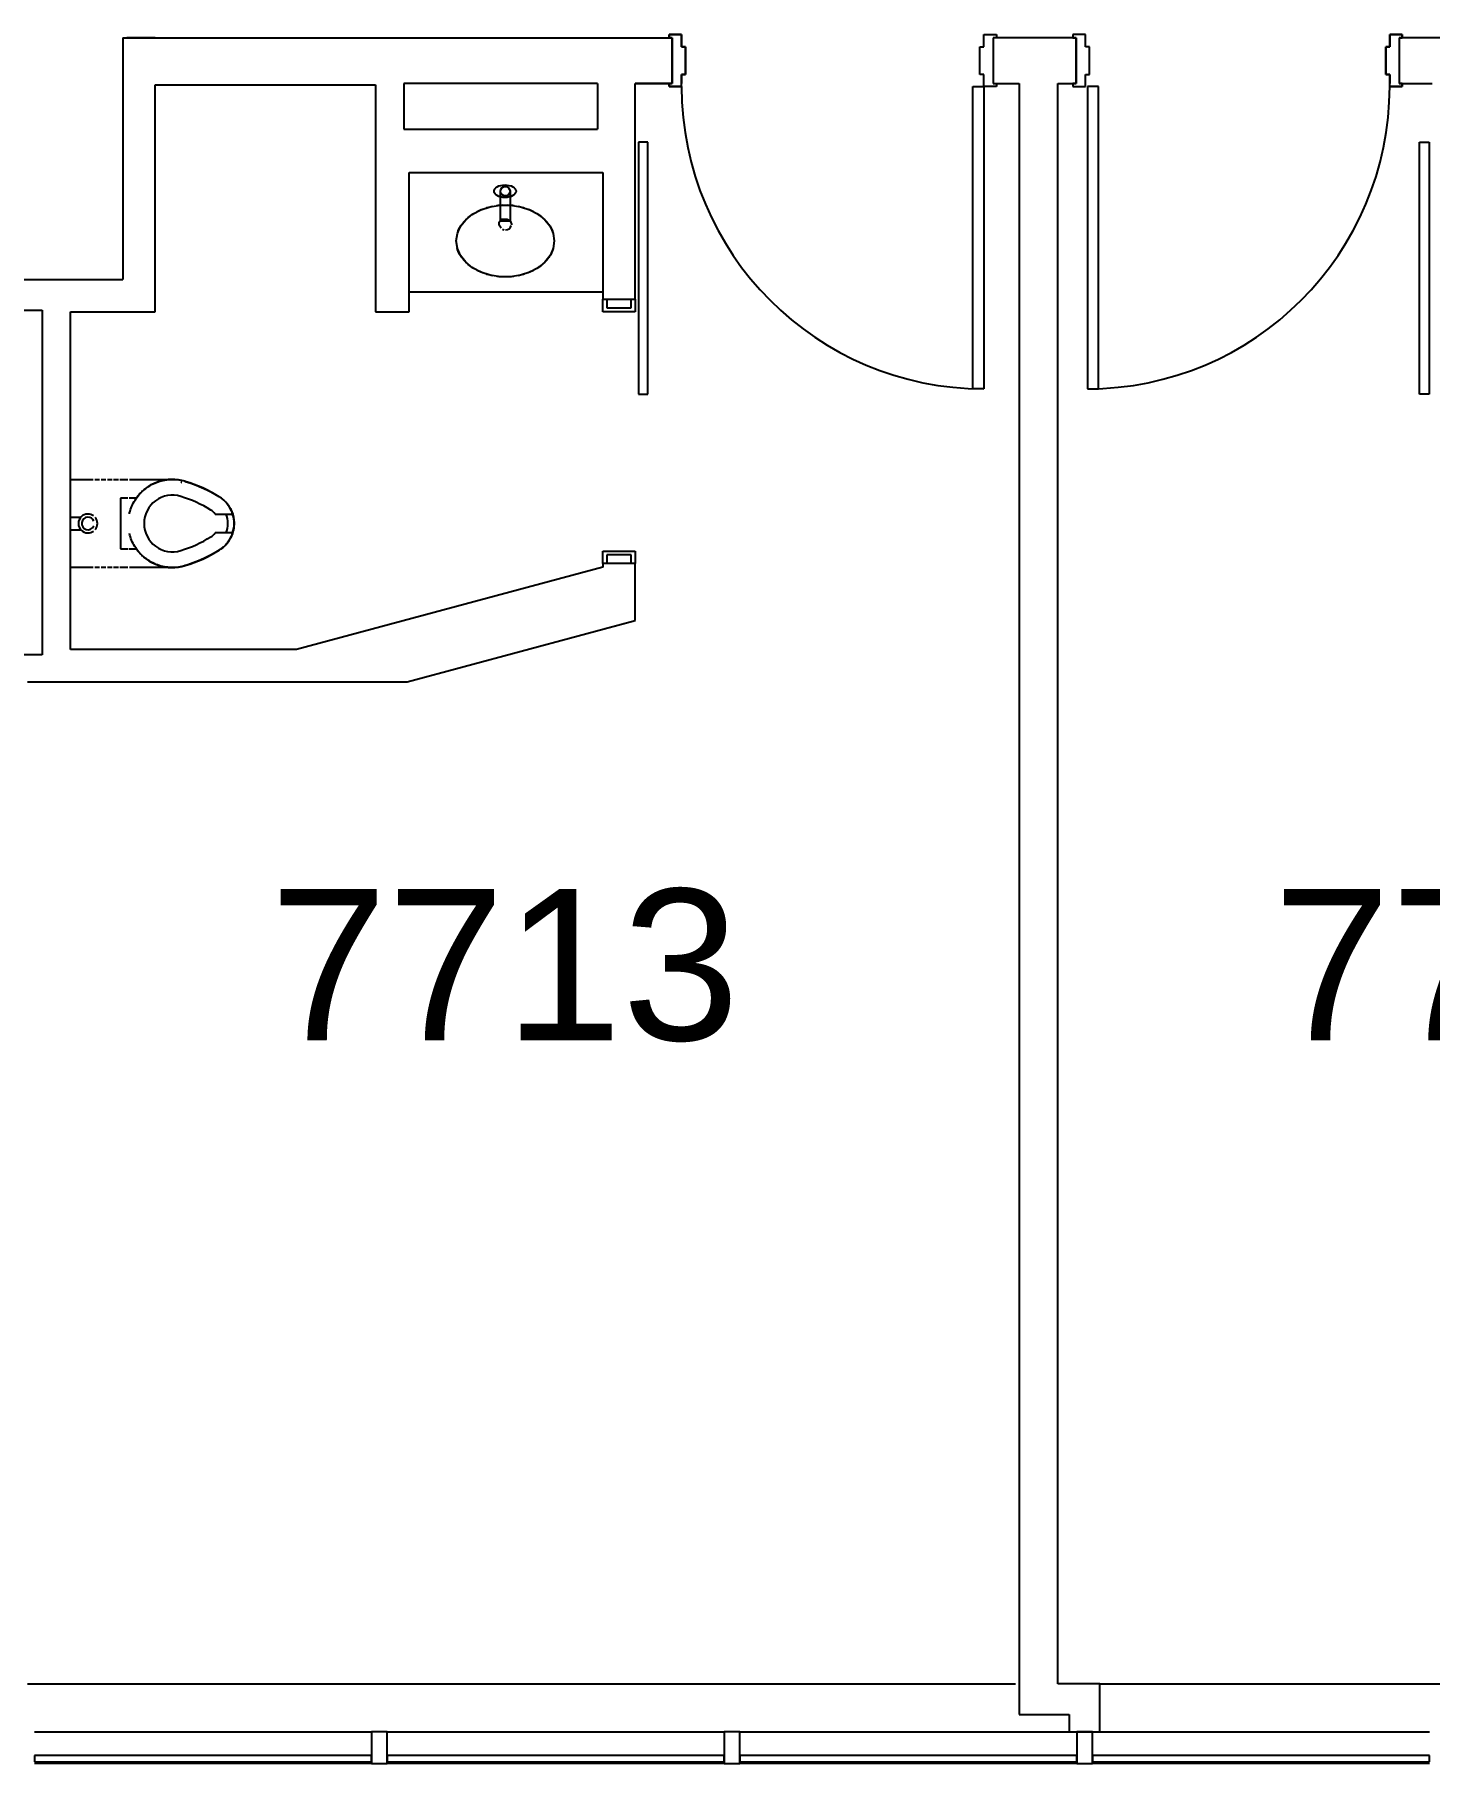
# Model space of a CAD drawing. Header units: inches. Extents: x -59 to 5673, y -29 to 4299.
# Drawn here: x 1218.7 to 1440.2, y 3093.1 to 3367.6 of the extents above; entities that cross this region are included whole.
import ezdxf

# ---------------------------------------------------------------- set-up
doc = ezdxf.new("R2010")
doc.units = ezdxf.units.IN
doc.header["$LTSCALE"] = 96
doc.header["$MEASUREMENT"] = 0
for name, color, linetype in [('A-ANNO-ROOM', 4, 'Continuous'), ('A-DOOR', 2, 'Continuous'), ('A-FLOR-CASE', 3, 'Continuous'), ('A-FLOR-PFIX', 2, 'Continuous'), ('A-GLAZ', 2, 'Continuous'), ('A-WALL-FULL', 6, 'Continuous')]:
    doc.layers.add(name, color=color, linetype=linetype)
doc.styles.add('ARIAL', font='arial.ttf')

msp = doc.modelspace()

# ---------------------------------------------------------------- linework, layer by layer
at = {"layer": 'A-DOOR'}
for p, q in [((1319.45, 3367.58), (1319.45, 3367.08)), ((1321.45, 3367.58), (1319.45, 3367.58)), ((1319.45, 3367.58), (1321.45, 3367.58)), ((1319.45, 3367.08), (1319.45, 3367.58)), ((1319.45, 3367.08), (1319.95, 3367.08)), ((1319.95, 3367.08), (1319.45, 3367.08)), ((1319.95, 3367.08), (1319.95, 3359.83)), ((1319.95, 3359.83), (1319.95, 3367.08)), ((1321.45, 3365.64), (1321.45, 3367.58)), ((1321.45, 3367.58), (1321.45, 3365.64)), ((1322.08, 3365.64), (1321.45, 3365.64)), ((1321.45, 3365.64), (1322.08, 3365.64)), ((1322.08, 3361.26), (1322.08, 3365.64)), ((1322.08, 3365.64), (1322.08, 3361.26)), ((1368.83, 3365.64), (1369.45, 3365.64)), ((1368.83, 3361.26), (1368.83, 3365.64)), ((1368.83, 3365.64), (1369.45, 3365.64)), ((1368.83, 3361.26), (1368.83, 3365.64)), ((1369.45, 3367.58), (1371.45, 3367.58)), ((1369.45, 3365.64), (1369.45, 3367.58)), ((1369.45, 3367.58), (1371.45, 3367.58)), ((1369.45, 3365.64), (1369.45, 3367.58)), ((1370.95, 3367.08), (1370.95, 3359.83)), ((1371.45, 3367.08), (1370.95, 3367.08)), ((1371.45, 3367.58), (1371.45, 3367.08)), ((1371.45, 3367.58), (1371.45, 3367.08)), ((1383.58, 3367.58), (1383.58, 3367.08)), ((1385.58, 3367.58), (1383.58, 3367.58)), ((1383.58, 3367.58), (1383.58, 3367.08)), ((1385.58, 3367.58), (1383.58, 3367.58)), ((1383.58, 3367.08), (1384.08, 3367.08)), ((1384.08, 3367.08), (1384.08, 3359.83)), ((1385.58, 3365.64), (1385.58, 3367.58)), ((1385.58, 3365.64), (1385.58, 3367.58)), ((1386.2, 3365.64), (1385.58, 3365.64)), ((1386.2, 3365.64), (1385.58, 3365.64)), ((1386.2, 3361.26), (1386.2, 3365.64)), ((1386.2, 3361.26), (1386.2, 3365.64)), ((1433.27, 3365.64), (1433.89, 3365.64)), ((1433.27, 3361.26), (1433.27, 3365.64)), ((1433.89, 3365.64), (1433.27, 3365.64)), ((1433.27, 3365.64), (1433.27, 3361.26)), ((1433.89, 3367.58), (1435.89, 3367.58)), ((1433.89, 3365.64), (1433.89, 3367.58)), ((1435.89, 3367.58), (1433.89, 3367.58)), ((1433.89, 3367.58), (1433.89, 3365.64)), ((1435.39, 3367.08), (1435.39, 3359.83)), ((1435.89, 3367.08), (1435.39, 3367.08)), ((1435.39, 3367.08), (1435.89, 3367.08)), ((1435.89, 3367.58), (1435.89, 3367.08)), ((1435.89, 3367.08), (1435.89, 3367.58)), ((1321.45, 3361.26), (1322.08, 3361.26)), ((1321.45, 3359.83), (1321.45, 3361.26)), ((1321.45, 3359.33), (1321.45, 3361.26)), ((1321.45, 3361.26), (1321.45, 3359.83)), ((1322.08, 3361.26), (1321.45, 3361.26)), ((1369.45, 3361.26), (1368.83, 3361.26)), ((1369.45, 3361.26), (1368.83, 3361.26)), ((1369.45, 3359.83), (1369.45, 3361.26)), ((1369.45, 3359.33), (1369.45, 3361.26)), ((1369.45, 3359.83), (1369.45, 3361.26)), ((1385.58, 3361.26), (1386.2, 3361.26)), ((1385.58, 3359.83), (1385.58, 3361.26)), ((1385.58, 3359.33), (1385.58, 3361.26)), ((1385.58, 3359.83), (1385.58, 3361.26)), ((1385.58, 3361.26), (1386.2, 3361.26)), ((1433.89, 3361.26), (1433.27, 3361.26)), ((1433.27, 3361.26), (1433.89, 3361.26)), ((1433.89, 3359.83), (1433.89, 3361.26)), ((1433.89, 3359.33), (1433.89, 3361.26)), ((1433.89, 3361.26), (1433.89, 3359.83)), ((1319.45, 3359.83), (1319.45, 3359.33)), ((1319.95, 3359.83), (1319.45, 3359.83)), ((1319.45, 3359.83), (1319.95, 3359.83)), ((1319.45, 3359.33), (1319.45, 3359.83)), ((1319.45, 3359.33), (1321.45, 3359.33)), ((1321.45, 3359.33), (1319.45, 3359.33)), ((1321.45, 3359.33), (1321.45, 3359.83)), ((1367.7, 3359.33), (1369.45, 3359.33)), ((1367.7, 3311.33), (1367.7, 3359.33)), ((1369.45, 3359.33), (1369.45, 3359.83)), ((1369.45, 3359.33), (1369.45, 3311.33)), ((1371.45, 3359.33), (1369.45, 3359.33)), ((1371.45, 3359.33), (1369.45, 3359.33)), ((1370.95, 3359.83), (1371.45, 3359.83)), ((1371.45, 3359.83), (1371.45, 3359.33)), ((1371.45, 3359.83), (1371.45, 3359.33)), ((1383.58, 3359.83), (1383.58, 3359.33)), ((1384.08, 3359.83), (1383.58, 3359.83)), ((1383.58, 3359.83), (1383.58, 3359.33)), ((1383.58, 3359.33), (1385.58, 3359.33)), ((1383.58, 3359.33), (1385.58, 3359.33)), ((1385.58, 3359.33), (1385.58, 3359.83)), ((1387.64, 3359.33), (1385.89, 3359.33)), ((1385.89, 3359.33), (1385.89, 3311.33)), ((1387.64, 3311.33), (1387.64, 3359.33)), ((1433.89, 3359.33), (1433.89, 3359.83)), ((1435.89, 3359.33), (1433.89, 3359.33)), ((1433.89, 3359.33), (1435.89, 3359.33)), ((1435.39, 3359.83), (1435.89, 3359.83)), ((1435.89, 3359.83), (1435.39, 3359.83)), ((1435.89, 3359.83), (1435.89, 3359.33)), ((1435.89, 3359.33), (1435.89, 3359.83)), ((1316.08, 3350.49), (1314.58, 3350.49)), ((1314.58, 3350.49), (1314.58, 3310.49)), ((1316.08, 3310.49), (1316.08, 3350.49)), ((1438.64, 3350.49), (1440.14, 3350.49)), ((1438.64, 3310.49), (1438.64, 3350.49)), ((1440.14, 3350.49), (1440.14, 3310.49)), ((1308.95, 3325.58), (1309.58, 3325.58)), ((1308.95, 3323.58), (1308.95, 3325.58)), ((1309.58, 3325.58), (1309.58, 3324.2)), ((1309.58, 3324.2), (1313.45, 3324.2)), ((1313.45, 3325.58), (1314.08, 3325.58)), ((1313.45, 3324.2), (1313.45, 3325.58)), ((1314.08, 3325.58), (1314.08, 3323.58)), ((1314.08, 3323.58), (1308.95, 3323.58)), ((1314.58, 3310.49), (1316.08, 3310.49)), ((1369.45, 3311.33), (1367.7, 3311.33)), ((1385.89, 3311.33), (1387.64, 3311.33)), ((1440.14, 3310.49), (1438.64, 3310.49)), ((1308.95, 3285.58), (1314.08, 3285.58)), ((1308.95, 3283.58), (1308.95, 3285.58)), ((1309.58, 3283.58), (1308.95, 3283.58)), ((1309.58, 3284.95), (1309.58, 3283.58)), ((1313.45, 3284.95), (1309.58, 3284.95)), ((1313.45, 3283.58), (1313.45, 3284.95)), ((1314.08, 3283.58), (1313.45, 3283.58)), ((1314.08, 3285.58), (1314.08, 3283.58))]:
    msp.add_line(p, q, dxfattribs=at)
for centre, start, end in [((1369.45, 3359.33), 180, 270), ((1369.45, 3359.33), 180, 270), ((1385.89, 3359.33), 270, 0), ((1385.89, 3359.33), 270, 0)]:
    msp.add_arc(centre, 48, start, end, dxfattribs=at)
at = {"layer": 'A-FLOR-CASE'}
msp.add_line((1308.95, 3326.7), (1278.2, 3326.7), dxfattribs=at)
at = {"layer": 'A-FLOR-PFIX'}
for p, q in [((1292.7, 3337.96), (1292.7, 3342.71)), ((1294.2, 3342.71), (1294.2, 3337.96)), ((1286.34, 3337.14), (1287.16, 3338.17)), ((1287.16, 3338.17), (1288.24, 3339.06)), ((1288.24, 3339.06), (1289.56, 3339.76)), ((1289.56, 3339.76), (1291.05, 3340.25)), ((1291.05, 3340.25), (1292.64, 3340.5)), ((1292.49, 3337.79), (1292.67, 3338.13)), ((1292.64, 3340.5), (1294.26, 3340.5)), ((1292.67, 3338.13), (1292.85, 3338.27)), ((1294.2, 3337.96), (1292.7, 3337.96)), ((1292.85, 3338.27), (1293.76, 3338.26)), ((1293.76, 3338.26), (1294.29, 3337.9)), ((1294.26, 3340.5), (1295.86, 3340.25)), ((1295.86, 3340.25), (1297.34, 3339.76)), ((1297.34, 3339.76), (1298.66, 3339.06)), ((1298.66, 3339.06), (1299.75, 3338.17)), ((1299.75, 3338.17), (1300.56, 3337.14)), ((1285.67, 3334.81), (1285.84, 3336)), ((1285.84, 3336), (1286.34, 3337.14)), ((1292.49, 3337.31), (1292.49, 3337.79)), ((1292.78, 3336.82), (1292.49, 3337.31)), ((1294.29, 3337.9), (1294.44, 3337.5)), ((1294.44, 3337.5), (1294.43, 3337.35)), ((1300.56, 3337.14), (1301.06, 3336)), ((1301.06, 3336), (1301.23, 3334.81)), ((1285.84, 3333.62), (1285.67, 3334.81)), ((1285.9, 3333.44), (1285.82, 3333.69)), ((1286.34, 3332.48), (1285.84, 3333.62)), ((1287.16, 3331.45), (1286.34, 3332.48)), ((1300.56, 3332.48), (1299.75, 3331.45)), ((1301.06, 3333.62), (1300.56, 3332.48)), ((1301.08, 3333.69), (1301.01, 3333.44)), ((1301.23, 3334.81), (1301.06, 3333.62)), ((1288.24, 3330.56), (1287.16, 3331.45)), ((1289.56, 3329.86), (1288.24, 3330.56)), ((1291.05, 3329.37), (1289.56, 3329.86)), ((1297.34, 3329.86), (1295.86, 3329.37)), ((1298.66, 3330.56), (1297.34, 3329.86)), ((1299.75, 3331.45), (1298.66, 3330.56)), ((1292.64, 3329.12), (1291.05, 3329.37)), ((1294.26, 3329.12), (1292.64, 3329.12)), ((1295.86, 3329.37), (1294.26, 3329.12)), ((1224.39, 3296.95), (1228.02, 3296.95)), ((1228.26, 3296.95), (1229.02, 3296.95)), ((1229.26, 3296.95), (1230.02, 3296.95)), ((1230.26, 3296.95), (1231.02, 3296.95)), ((1231.26, 3296.95), (1232.02, 3296.95)), ((1232.26, 3296.95), (1233.52, 3296.95)), ((1233.76, 3296.95), (1240.59, 3296.95)), ((1238.86, 3296.73), (1239.13, 3296.8)), ((1239.13, 3296.8), (1239.4, 3296.85)), ((1239.4, 3296.85), (1239.68, 3296.89)), ((1239.68, 3296.89), (1239.96, 3296.92)), ((1239.96, 3296.92), (1240.24, 3296.94)), ((1240.24, 3296.94), (1240.52, 3296.95)), ((1240.52, 3296.95), (1240.8, 3296.95)), ((1240.8, 3296.95), (1241.08, 3296.93)), ((1241.08, 3296.93), (1241.36, 3296.91)), ((1241.36, 3296.91), (1241.63, 3296.87)), ((1241.63, 3296.87), (1241.91, 3296.83)), ((1241.91, 3296.83), (1242.18, 3296.77)), ((1242.18, 3296.77), (1242.45, 3296.7)), ((1234.81, 3293.9), (1234.98, 3294.13)), ((1234.98, 3294.13), (1235.15, 3294.35)), ((1235.15, 3294.35), (1235.33, 3294.57)), ((1235.33, 3294.57), (1235.52, 3294.77)), ((1235.52, 3294.77), (1235.72, 3294.97)), ((1235.72, 3294.97), (1235.92, 3295.16)), ((1235.92, 3295.16), (1236.13, 3295.35)), ((1236.13, 3295.35), (1236.35, 3295.52)), ((1236.35, 3295.52), (1236.58, 3295.69)), ((1236.58, 3295.69), (1236.81, 3295.84)), ((1236.81, 3295.84), (1237.05, 3295.99)), ((1237.05, 3295.99), (1237.29, 3296.13)), ((1237.29, 3296.13), (1237.54, 3296.25)), ((1237.54, 3296.25), (1237.8, 3296.37)), ((1237.8, 3296.37), (1238.06, 3296.48)), ((1238.06, 3296.48), (1238.32, 3296.57)), ((1238.32, 3296.57), (1238.59, 3296.66)), ((1238.59, 3296.66), (1238.86, 3296.73)), ((1242.45, 3296.7), (1242.64, 3296.64)), ((1242.64, 3296.64), (1243.52, 3296.36)), ((1243.52, 3296.36), (1244.38, 3296.04)), ((1244.38, 3296.04), (1245.23, 3295.68)), ((1245.23, 3295.68), (1246.06, 3295.29)), ((1246.06, 3295.29), (1246.88, 3294.87)), ((1246.88, 3294.87), (1247.68, 3294.41)), ((1247.68, 3294.41), (1248.03, 3294.2)), ((1248.03, 3294.2), (1248.19, 3294.09)), ((1248.19, 3294.09), (1248.36, 3293.98)), ((1233.53, 3293.95), (1232.34, 3293.95)), ((1232.34, 3293.95), (1232.34, 3285.95)), ((1234.85, 3293.95), (1233.74, 3293.95)), ((1233.76, 3291.48), (1233.79, 3291.62)), ((1233.79, 3291.62), (1233.86, 3291.89)), ((1233.86, 3291.89), (1233.95, 3292.15)), ((1233.95, 3292.15), (1234.04, 3292.42)), ((1234.04, 3292.42), (1234.14, 3292.68)), ((1234.14, 3292.68), (1234.26, 3292.93)), ((1234.26, 3292.93), (1234.38, 3293.18)), ((1234.38, 3293.18), (1234.52, 3293.43)), ((1234.52, 3293.43), (1234.66, 3293.67)), ((1234.66, 3293.67), (1234.81, 3293.9)), ((1247.39, 3291.45), (1250.16, 3291.45)), ((1248.36, 3293.98), (1248.51, 3293.85)), ((1248.51, 3293.85), (1248.67, 3293.73)), ((1248.67, 3293.73), (1248.82, 3293.59)), ((1248.82, 3293.59), (1248.96, 3293.45)), ((1248.96, 3293.45), (1249.1, 3293.31)), ((1249.1, 3293.31), (1249.23, 3293.16)), ((1249.23, 3293.16), (1249.35, 3293)), ((1249.35, 3293), (1249.47, 3292.84)), ((1249.47, 3292.84), (1249.58, 3292.67)), ((1249.58, 3292.67), (1249.69, 3292.5)), ((1249.69, 3292.5), (1249.79, 3292.33)), ((1249.79, 3292.33), (1249.88, 3292.15)), ((1249.88, 3292.15), (1249.96, 3291.97)), ((1249.96, 3291.97), (1250.04, 3291.79)), ((1250.04, 3291.79), (1250.11, 3291.6)), ((1250.11, 3291.6), (1250.17, 3291.41)), ((1250.17, 3291.41), (1250.23, 3291.22)), ((1224.39, 3290.95), (1226.05, 3290.95)), ((1224.39, 3288.95), (1226.05, 3288.95)), ((1250.2, 3288.57), (1250.14, 3288.38)), ((1250.25, 3288.76), (1250.2, 3288.57)), ((1250.23, 3291.22), (1250.27, 3291.02)), ((1250.29, 3288.96), (1250.25, 3288.76)), ((1250.27, 3291.02), (1250.31, 3290.83)), ((1250.33, 3289.15), (1250.29, 3288.96)), ((1250.31, 3290.83), (1250.34, 3290.63)), ((1250.35, 3289.35), (1250.33, 3289.15)), ((1250.34, 3290.63), (1250.37, 3290.43)), ((1250.37, 3289.55), (1250.35, 3289.35)), ((1250.37, 3290.43), (1250.38, 3290.23)), ((1250.39, 3289.75), (1250.37, 3289.55)), ((1250.38, 3290.23), (1250.39, 3290.03)), ((1250.39, 3290.03), (1250.39, 3289.95)), ((1250.39, 3289.95), (1250.39, 3289.75)), ((1232.34, 3285.95), (1233.54, 3285.95)), ((1233.75, 3285.95), (1234.85, 3285.95)), ((1233.84, 3288.1), (1233.77, 3288.37)), ((1233.92, 3287.83), (1233.84, 3288.1)), ((1234.01, 3287.56), (1233.92, 3287.83)), ((1234.11, 3287.3), (1234.01, 3287.56)), ((1234.22, 3287.05), (1234.11, 3287.3)), ((1234.35, 3286.79), (1234.22, 3287.05)), ((1234.48, 3286.55), (1234.35, 3286.79)), ((1234.62, 3286.3), (1234.48, 3286.55)), ((1234.77, 3286.07), (1234.62, 3286.3)), ((1234.93, 3285.84), (1234.77, 3286.07)), ((1235.1, 3285.61), (1234.93, 3285.84)), ((1250.16, 3288.45), (1247.39, 3288.45)), ((1248.26, 3285.86), (1248.09, 3285.74)), ((1248.42, 3285.97), (1248.26, 3285.86)), ((1248.58, 3286.1), (1248.42, 3285.97)), ((1248.73, 3286.23), (1248.58, 3286.1)), ((1248.87, 3286.36), (1248.73, 3286.23)), ((1249.01, 3286.51), (1248.87, 3286.36)), ((1249.15, 3286.65), (1249.01, 3286.51)), ((1249.28, 3286.81), (1249.15, 3286.65)), ((1249.4, 3286.97), (1249.28, 3286.81)), ((1249.52, 3287.13), (1249.4, 3286.97)), ((1249.63, 3287.3), (1249.52, 3287.13)), ((1249.73, 3287.47), (1249.63, 3287.3)), ((1249.83, 3287.64), (1249.73, 3287.47)), ((1249.91, 3287.82), (1249.83, 3287.64)), ((1250, 3288), (1249.91, 3287.82)), ((1250.07, 3288.19), (1250, 3288)), ((1250.14, 3288.38), (1250.07, 3288.19)), ((1235.28, 3285.4), (1235.1, 3285.61)), ((1235.46, 3285.19), (1235.28, 3285.4)), ((1235.66, 3284.99), (1235.46, 3285.19)), ((1235.86, 3284.79), (1235.66, 3284.99)), ((1236.07, 3284.61), (1235.86, 3284.79)), ((1236.29, 3284.43), (1236.07, 3284.61)), ((1236.51, 3284.27), (1236.29, 3284.43)), ((1236.74, 3284.11), (1236.51, 3284.27)), ((1236.98, 3283.96), (1236.74, 3284.11)), ((1237.22, 3283.82), (1236.98, 3283.96)), ((1237.47, 3283.69), (1237.22, 3283.82)), ((1237.72, 3283.57), (1237.47, 3283.69)), ((1237.98, 3283.46), (1237.72, 3283.57)), ((1238.24, 3283.36), (1237.98, 3283.46)), ((1238.51, 3283.27), (1238.24, 3283.36)), ((1238.77, 3283.19), (1238.51, 3283.27)), ((1239.05, 3283.12), (1238.77, 3283.19)), ((1239.32, 3283.07), (1239.05, 3283.12)), ((1239.6, 3283.02), (1239.32, 3283.07)), ((1239.87, 3282.99), (1239.6, 3283.02)), ((1241.55, 3283.02), (1241.27, 3282.98)), ((1241.83, 3283.06), (1241.55, 3283.02)), ((1242.1, 3283.12), (1241.83, 3283.06)), ((1242.37, 3283.18), (1242.1, 3283.12)), ((1242.64, 3283.26), (1242.37, 3283.18)), ((1243.03, 3283.38), (1242.64, 3283.26)), ((1243.9, 3283.68), (1243.03, 3283.38)), ((1244.76, 3284.02), (1243.9, 3283.68)), ((1245.6, 3284.39), (1244.76, 3284.02)), ((1246.42, 3284.8), (1245.6, 3284.39)), ((1247.23, 3285.23), (1246.42, 3284.8)), ((1248.03, 3285.7), (1247.23, 3285.23)), ((1248.09, 3285.74), (1248.03, 3285.7)), ((1228.02, 3282.95), (1224.39, 3282.95)), ((1229.02, 3282.95), (1228.26, 3282.95)), ((1230.02, 3282.95), (1229.26, 3282.95)), ((1231.02, 3282.95), (1230.26, 3282.95)), ((1232.02, 3282.95), (1231.26, 3282.95)), ((1233.52, 3282.95), (1232.26, 3282.95)), ((1240.59, 3282.95), (1233.76, 3282.95)), ((1240.15, 3282.97), (1239.87, 3282.99)), ((1240.43, 3282.95), (1240.15, 3282.97)), ((1240.71, 3282.95), (1240.43, 3282.95)), ((1240.99, 3282.96), (1240.71, 3282.95)), ((1241.27, 3282.98), (1240.99, 3282.96))]:
    msp.add_line(p, q, dxfattribs=at)
msp.add_circle((1293.45, 3342.71), 0.75, dxfattribs=at)
for centre, radius, start, end in [((1293.45, 3337.56), 1, 242.4389, 260.9999), ((1293.45, 3337.56), 1, 271.4853, 342), ((1240.59, 3289.95), 7, 72.9647, 145.1501), ((1240.59, 3289.95), 7, 102.7122, 108.6438), ((1240.59, 3289.95), 7, 87.8372, 92.7864), ((1240.59, 3289.95), 7, 132.4709, 139.0365), ((1240.59, 3289.95), 4.5, 72.9647, 180), ((1240.59, 3289.95), 7, 117.59, 123.9346), ((1235.9, 3274.65), 20.5, 58.1995, 72.9647), ((1242.1, 3295.95), 0.5, 90, 110), ((1235.9, 3274.65), 23, 58.1995, 72.9647), ((1245.39, 3289.95), 5, 17.4576, 58.1995), ((1227.17, 3289.95), 1.5, 90, 270), ((1227.17, 3289.95), 1.5, 54.6633, 90), ((1245.39, 3289.95), 2.5, 36.8699, 58.1995), ((1245.39, 3289.95), 5, 39.4426, 43.6497), ((1245.39, 3289.95), 4, 0, 22.2225), ((1245.39, 3289.95), 5, 24.4372, 30.0381), ((1245.39, 3289.95), 5, 0, 17.5685), ((1227.17, 3289.95), 0.996, 90, 337.3114), ((1227.17, 3289.95), 0.996, 22.6886, 90), ((1227.17, 3289.95), 1.5, 270, 305.3367), ((1227.17, 3289.95), 1.5, 319.5824, 40.0375), ((1240.59, 3289.95), 4.5, 180, 287.0353), ((1245.39, 3289.95), 4, 337.7775, 0), ((1245.39, 3289.95), 5, 342.4315, 0), ((1240.59, 3289.95), 7, 214.8499, 287.0353), ((1235.9, 3305.25), 20.5, 287.0353, 301.8005), ((1245.39, 3289.95), 2.5, 301.8005, 323.1301), ((1245.39, 3289.95), 5, 301.8005, 342.5424), ((1245.39, 3289.95), 5, 316.3503, 320.5574), ((1245.39, 3289.95), 5, 329.9619, 335.5628), ((1240.59, 3289.95), 7, 220.9635, 227.5291), ((1240.59, 3289.95), 7, 236.0654, 242.41), ((1240.59, 3289.95), 7, 251.3562, 257.2878), ((1235.9, 3305.25), 23, 287.0353, 301.8005), ((1240.59, 3289.95), 7, 267.2136, 272.1628)]:
    msp.add_arc(centre, radius, start, end, dxfattribs=at)
msp.add_ellipse((1293.41, 3342.71), major_axis=(-1.75, 0), ratio=0.571429, dxfattribs=at)
for points, knots in [([(1286.41, 3337.24), (1286.45, 3337.3), (1286.69, 3337.66), (1286.98, 3338), (1287.26, 3338.27)], [0.448799, 0.448799, 0.448799, 0.448799, 0.4833219, 0.6611047, 0.6611047, 0.6611047, 0.6611047]), ([(1287.58, 3338.55), (1287.58, 3338.55), (1287.84, 3338.77), (1288.12, 3338.98), (1288.43, 3339.17)], [0.7248008, 0.7248008, 0.7248008, 0.7248008, 0.7249829, 0.878323, 0.878323, 0.878323, 0.878323]), ([(1288.89, 3339.44), (1288.92, 3339.45), (1289.22, 3339.61), (1289.53, 3339.75), (1289.83, 3339.87)], [0.9529552, 0.9529552, 0.9529552, 0.9529552, 0.9666439, 1.0936537, 1.0936537, 1.0936537, 1.0936537]), ([(1290.43, 3340.08), (1290.51, 3340.1), (1290.82, 3340.19), (1291.15, 3340.27), (1291.4, 3340.32)], [1.1785276, 1.1785276, 1.1785276, 1.1785276, 1.2083049, 1.3082295, 1.3082295, 1.3082295, 1.3082295]), ([(1292.11, 3340.44), (1292.24, 3340.46), (1292.56, 3340.49), (1292.88, 3340.51), (1293.08, 3340.52)], [1.4001113, 1.4001113, 1.4001113, 1.4001113, 1.4499658, 1.523624, 1.523624, 1.523624, 1.523624]), ([(1293.82, 3340.52), (1294.02, 3340.51), (1294.34, 3340.49), (1294.66, 3340.46), (1294.79, 3340.44)], [1.6179686, 1.6179686, 1.6179686, 1.6179686, 1.6916268, 1.7414813, 1.7414813, 1.7414813, 1.7414813]), ([(1295.5, 3340.32), (1295.76, 3340.27), (1296.08, 3340.19), (1296.4, 3340.1), (1296.47, 3340.08)], [1.8333632, 1.8333632, 1.8333632, 1.8333632, 1.9332878, 1.963065, 1.963065, 1.963065, 1.963065]), ([(1297.07, 3339.87), (1297.37, 3339.75), (1297.68, 3339.61), (1297.98, 3339.45), (1298.01, 3339.44)], [2.0479389, 2.0479389, 2.0479389, 2.0479389, 2.1749488, 2.1886374, 2.1886374, 2.1886374, 2.1886374]), ([(1298.47, 3339.17), (1298.78, 3338.98), (1299.07, 3338.77), (1299.33, 3338.55), (1299.33, 3338.55)], [2.2632696, 2.2632696, 2.2632696, 2.2632696, 2.4166097, 2.4167919, 2.4167919, 2.4167919, 2.4167919]), ([(1299.64, 3338.27), (1299.92, 3338), (1300.2, 3337.65), (1300.46, 3337.3), (1300.5, 3337.24)], [2.480488, 2.480488, 2.480488, 2.480488, 2.6582707, 2.6927937, 2.6927937, 2.6927937, 2.6927937]), ([(1285.86, 3336.05), (1285.87, 3336.08), (1285.99, 3336.47), (1286.17, 3336.86), (1286.39, 3337.2)], [0.2243995, 0.2243995, 0.2243995, 0.2243995, 0.241661, 0.4416618, 0.4416618, 0.4416618, 0.4416618]), ([(1300.51, 3337.2), (1300.73, 3336.86), (1300.94, 3336.47), (1301.03, 3336.08), (1301.04, 3336.05)], [2.6999308, 2.6999308, 2.6999308, 2.6999308, 2.8999317, 2.9171932, 2.9171932, 2.9171932, 2.9171932]), ([(1286.39, 3332.42), (1286.17, 3332.76), (1285.96, 3333.14), (1285.87, 3333.54), (1285.86, 3333.57)], [5.8415235, 5.8415235, 5.8415235, 5.8415235, 6.0415243, 6.0587858, 6.0587858, 6.0587858, 6.0587858]), ([(1301.05, 3333.57), (1301.04, 3333.54), (1300.91, 3333.15), (1300.73, 3332.76), (1300.51, 3332.42)], [3.3659921, 3.3659921, 3.3659921, 3.3659921, 3.3832536, 3.5832545, 3.5832545, 3.5832545, 3.5832545]), ([(1287.26, 3331.35), (1286.98, 3331.62), (1286.7, 3331.96), (1286.44, 3332.32), (1286.4, 3332.38)], [5.6220806, 5.6220806, 5.6220806, 5.6220806, 5.7998634, 5.8343864, 5.8343864, 5.8343864, 5.8343864]), ([(1288.43, 3330.45), (1288.12, 3330.64), (1287.83, 3330.84), (1287.58, 3331.07), (1287.58, 3331.07)], [5.4048623, 5.4048623, 5.4048623, 5.4048623, 5.5582024, 5.5583845, 5.5583845, 5.5583845, 5.5583845]), ([(1289.83, 3329.75), (1289.53, 3329.87), (1289.22, 3330.01), (1288.92, 3330.17), (1288.89, 3330.18)], [5.1895316, 5.1895316, 5.1895316, 5.1895316, 5.3165414, 5.3302301, 5.3302301, 5.3302301, 5.3302301]), ([(1298.01, 3330.18), (1297.98, 3330.17), (1297.68, 3330.01), (1297.37, 3329.87), (1297.07, 3329.75)], [4.0945479, 4.0945479, 4.0945479, 4.0945479, 4.1082365, 4.2352464, 4.2352464, 4.2352464, 4.2352464]), ([(1299.33, 3331.07), (1299.33, 3331.07), (1299.07, 3330.85), (1298.78, 3330.64), (1298.47, 3330.45)], [3.8663935, 3.8663935, 3.8663935, 3.8663935, 3.8665756, 4.0199157, 4.0199157, 4.0199157, 4.0199157]), ([(1300.49, 3332.38), (1300.45, 3332.32), (1300.21, 3331.96), (1299.92, 3331.62), (1299.64, 3331.35)], [3.5903916, 3.5903916, 3.5903916, 3.5903916, 3.6249146, 3.8026973, 3.8026973, 3.8026973, 3.8026973]), ([(1291.4, 3329.29), (1291.15, 3329.34), (1290.82, 3329.42), (1290.51, 3329.52), (1290.43, 3329.54)], [4.9749558, 4.9749558, 4.9749558, 4.9749558, 5.0748804, 5.1046577, 5.1046577, 5.1046577, 5.1046577]), ([(1293.08, 3329.1), (1292.88, 3329.1), (1292.56, 3329.12), (1292.24, 3329.16), (1292.11, 3329.18)], [4.7595613, 4.7595613, 4.7595613, 4.7595613, 4.8332195, 4.883074, 4.883074, 4.883074, 4.883074]), ([(1294.79, 3329.18), (1294.66, 3329.16), (1294.34, 3329.12), (1294.02, 3329.1), (1293.82, 3329.1)], [4.541704, 4.541704, 4.541704, 4.541704, 4.5915585, 4.6652167, 4.6652167, 4.6652167, 4.6652167]), ([(1296.47, 3329.54), (1296.4, 3329.52), (1296.08, 3329.42), (1295.76, 3329.34), (1295.5, 3329.29)], [4.3201203, 4.3201203, 4.3201203, 4.3201203, 4.3498975, 4.4498221, 4.4498221, 4.4498221, 4.4498221])]:
    msp.add_open_spline(points, degree=3, knots=knots, dxfattribs=at)
at = {"layer": 'A-GLAZ'}
for p, q in [((1217.58, 3105.7), (1374.45, 3105.7)), ((1387.89, 3105.7), (1496.2, 3105.7)), ((1218.7, 3098.08), (1272.2, 3098.08)), ((1274.7, 3098.08), (1328.2, 3098.08)), ((1330.7, 3098.08), (1383.02, 3098.08)), ((1387.89, 3098.08), (1440.2, 3098.08)), ((1272.2, 3094.33), (1218.7, 3094.33)), ((1218.7, 3094.33), (1218.7, 3093.33)), ((1272.2, 3093.33), (1272.2, 3094.33)), ((1328.2, 3094.33), (1274.7, 3094.33)), ((1274.7, 3094.33), (1274.7, 3093.33)), ((1328.2, 3093.33), (1328.2, 3094.33)), ((1384.2, 3094.33), (1330.7, 3094.33)), ((1330.7, 3094.33), (1330.7, 3093.33)), ((1384.2, 3093.33), (1384.2, 3094.33)), ((1440.2, 3094.33), (1386.7, 3094.33)), ((1386.7, 3094.33), (1386.7, 3093.33)), ((1440.2, 3093.33), (1440.2, 3094.33)), ((1218.7, 3093.33), (1272.2, 3093.33)), ((1272.2, 3093.08), (1218.7, 3093.08)), ((1274.7, 3093.33), (1328.2, 3093.33)), ((1328.2, 3093.08), (1274.7, 3093.08)), ((1330.7, 3093.33), (1384.2, 3093.33)), ((1384.2, 3093.08), (1330.7, 3093.08)), ((1386.7, 3093.33), (1440.2, 3093.33)), ((1440.2, 3093.08), (1386.7, 3093.08))]:
    msp.add_line(p, q, dxfattribs=at)
at = {"layer": 'A-GLAZ', "extrusion": (0, 0, -1)}
for p, q in [((1274.7, 3098.08), (1272.2, 3098.08)), ((1272.2, 3098.08), (1272.2, 3093.08)), ((1274.7, 3093.08), (1274.7, 3098.08)), ((1330.7, 3098.08), (1328.2, 3098.08)), ((1328.2, 3098.08), (1328.2, 3093.08)), ((1330.7, 3093.08), (1330.7, 3098.08)), ((1386.7, 3098.08), (1384.2, 3098.08)), ((1384.2, 3098.08), (1384.2, 3093.08)), ((1386.7, 3093.08), (1386.7, 3098.08)), ((1272.2, 3093.08), (1274.7, 3093.08)), ((1328.2, 3093.08), (1330.7, 3093.08)), ((1384.2, 3093.08), (1386.7, 3093.08))]:
    msp.add_line(p, q, dxfattribs=at)
at = {"layer": 'A-WALL-FULL'}
for p, q in [((1232.7, 3367.08), (1319.95, 3367.08)), ((1232.7, 3367.08), (1232.7, 3328.7)), ((1232.7, 3367.08), (1319.95, 3367.08)), ((1237.83, 3367.08), (1233.33, 3367.08)), ((1319.95, 3359.83), (1319.95, 3367.08)), ((1384.08, 3367.08), (1370.95, 3367.08)), ((1370.95, 3367.08), (1370.95, 3359.83)), ((1384.08, 3359.83), (1384.08, 3367.08)), ((1435.39, 3367.08), (1435.39, 3359.83)), ((1522.02, 3367.08), (1435.39, 3367.08)), ((1237.83, 3323.58), (1237.83, 3359.58)), ((1237.83, 3359.58), (1272.83, 3359.58)), ((1272.83, 3359.58), (1272.83, 3323.58)), ((1308.08, 3359.83), (1277.33, 3359.83)), ((1277.33, 3359.83), (1277.33, 3352.58)), ((1308.08, 3359.83), (1308.08, 3352.58)), ((1314.08, 3325.58), (1314.08, 3359.83)), ((1314.08, 3359.83), (1319.95, 3359.83)), ((1319.95, 3359.83), (1314.08, 3359.83)), ((1370.95, 3359.83), (1375.08, 3359.83)), ((1375.08, 3359.83), (1375.08, 3100.83)), ((1381.2, 3105.7), (1381.2, 3359.83)), ((1381.2, 3359.83), (1384.08, 3359.83)), ((1435.39, 3359.83), (1440.64, 3359.83)), ((1277.33, 3352.58), (1308.08, 3352.58)), ((1278.2, 3323.58), (1278.2, 3345.7)), ((1278.2, 3345.7), (1308.95, 3345.7)), ((1308.95, 3345.7), (1308.95, 3325.58)), ((1196.33, 3328.7), (1232.7, 3328.7)), ((1308.95, 3325.58), (1314.08, 3325.58)), ((1209.14, 3323.83), (1219.89, 3323.83)), ((1219.89, 3323.83), (1219.89, 3269.08)), ((1224.39, 3323.58), (1237.83, 3323.58)), ((1224.39, 3269.95), (1224.39, 3323.58)), ((1272.83, 3323.58), (1278.2, 3323.58)), ((1314.08, 3283.58), (1308.95, 3283.58)), ((1308.95, 3283.58), (1308.95, 3282.99)), ((1314.08, 3274.53), (1314.08, 3283.58)), ((1308.95, 3282.99), (1260.3, 3269.95)), ((1277.88, 3264.83), (1314.08, 3274.53)), ((1308.95, 3273.15), (1314.08, 3274.53)), ((1260.3, 3269.95), (1224.39, 3269.95)), ((1219.89, 3269.08), (1209.14, 3269.08)), ((1217.58, 3264.83), (1224.39, 3264.83)), ((1217.58, 3264.83), (1277.88, 3264.83)), ((1224.14, 3264.83), (1224.17, 3264.83)), ((1387.89, 3105.7), (1381.2, 3105.7)), ((1387.89, 3098.08), (1387.89, 3105.7)), ((1375.08, 3100.83), (1383.02, 3100.83)), ((1383.02, 3100.83), (1383.02, 3098.08)), ((1383.02, 3098.08), (1387.89, 3098.08))]:
    msp.add_line(p, q, dxfattribs=at)

# ---------------------------------------------------------------- texts
at = {"layer": 'A-ANNO-ROOM', "style": 'ARIAL'}
for s, p in [('7713', (1256.06, 3207.91)), ('7712', (1415.4, 3207.91))]:
    msp.add_text(s, height=24, dxfattribs=at).set_placement(p)

doc.saveas('drawing.dxf')
